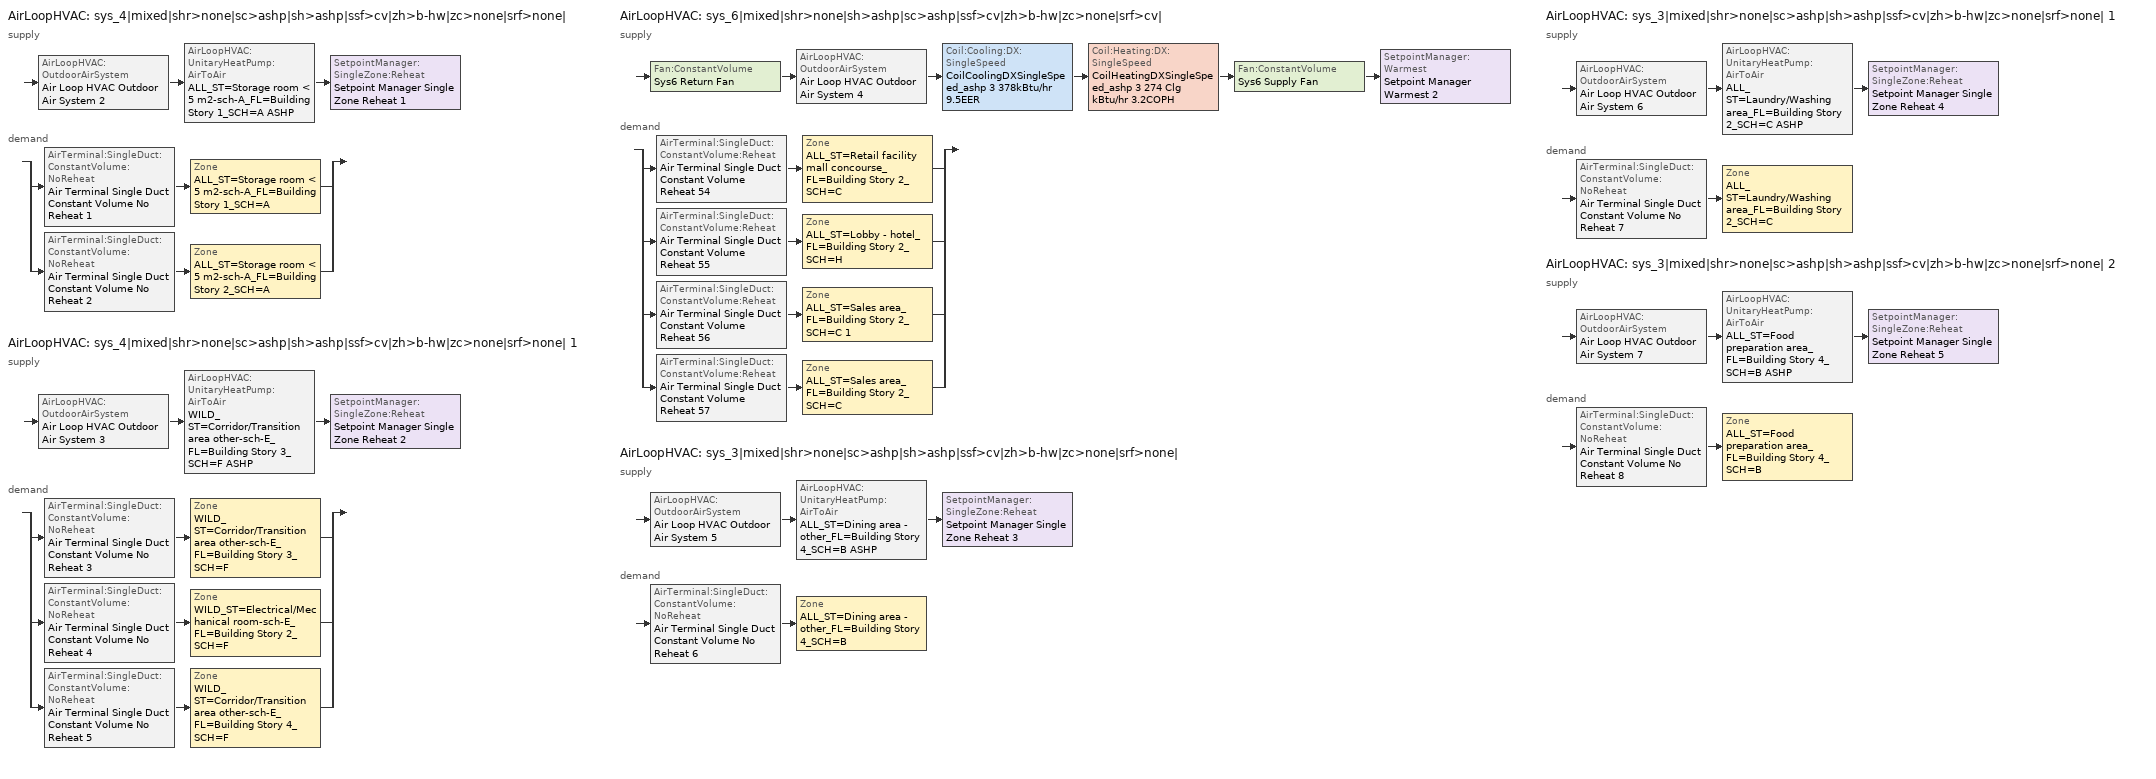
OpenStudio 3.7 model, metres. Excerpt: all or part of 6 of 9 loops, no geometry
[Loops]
AirLoopHVAC 'sys_4|mixed|shr>none|sc>ashp|sh>ashp|ssf>cv|zh>b-hw|zc>none|srf>none|'
 supply: AirLoopHVAC:OutdoorAirSystem 'Air Loop HVAC Outdoor Air System 2' > AirLoopHVAC:UnitaryHeatPump:AirToAir 'ALL_ST=Storage room < 5 m2-sch-A_FL=Building Story 1_SCH=A ASHP' > SetpointManager:SingleZone:Reheat 'Setpoint Manager Single Zone Reheat 1'
 demand: split
  | AirTerminal:SingleDuct:ConstantVolume:NoReheat 'Air Terminal Single Duct Constant Volume No Reheat 1' > Zone 'ALL_ST=Storage room < 5 m2-sch-A_FL=Building Story 1_SCH=A'
  | AirTerminal:SingleDuct:ConstantVolume:NoReheat 'Air Terminal Single Duct Constant Volume No Reheat 2' > Zone 'ALL_ST=Storage room < 5 m2-sch-A_FL=Building Story 2_SCH=A'
AirLoopHVAC 'sys_4|mixed|shr>none|sc>ashp|sh>ashp|ssf>cv|zh>b-hw|zc>none|srf>none| 1'
 supply: AirLoopHVAC:OutdoorAirSystem 'Air Loop HVAC Outdoor Air System 3' > AirLoopHVAC:UnitaryHeatPump:AirToAir 'WILD_ST=Corridor/Transition area other-sch-E_FL=Building Story 3_SCH=F ASHP' > SetpointManager:SingleZone:Reheat 'Setpoint Manager Single Zone Reheat 2'
 demand: split
  | AirTerminal:SingleDuct:ConstantVolume:NoReheat 'Air Terminal Single Duct Constant Volume No Reheat 3' > Zone 'WILD_ST=Corridor/Transition area other-sch-E_FL=Building Story 3_SCH=F'
  | AirTerminal:SingleDuct:ConstantVolume:NoReheat 'Air Terminal Single Duct Constant Volume No Reheat 4' > Zone 'WILD_ST=Electrical/Mechanical room-sch-E_FL=Building Story 2_SCH=F'
  | AirTerminal:SingleDuct:ConstantVolume:NoReheat 'Air Terminal Single Duct Constant Volume No Reheat 5' > Zone 'WILD_ST=Corridor/Transition area other-sch-E_FL=Building Story 4_SCH=F'
AirLoopHVAC 'sys_6|mixed|shr>none|sh>ashp|sc>ashp|ssf>cv|zh>b-hw|zc>none|srf>cv|'
 supply: Fan:ConstantVolume 'Sys6 Return Fan' > AirLoopHVAC:OutdoorAirSystem 'Air Loop HVAC Outdoor Air System 4' > Coil:Cooling:DX:SingleSpeed 'CoilCoolingDXSingleSpeed_ashp 3 378kBtu/hr 9.5EER' > Coil:Heating:DX:SingleSpeed 'CoilHeatingDXSingleSpeed_ashp 3 274 Clg kBtu/hr 3.2COPH' > Fan:ConstantVolume 'Sys6 Supply Fan' > SetpointManager:Warmest 'Setpoint Manager Warmest 2'
 demand: split
  | AirTerminal:SingleDuct:ConstantVolume:Reheat 'Air Terminal Single Duct Constant Volume Reheat 54' > Zone 'ALL_ST=Retail facility mall concourse_FL=Building Story 2_SCH=C'
  | AirTerminal:SingleDuct:ConstantVolume:Reheat 'Air Terminal Single Duct Constant Volume Reheat 55' > Zone 'ALL_ST=Lobby - hotel_FL=Building Story 2_SCH=H'
  | AirTerminal:SingleDuct:ConstantVolume:Reheat 'Air Terminal Single Duct Constant Volume Reheat 56' > Zone 'ALL_ST=Sales area_FL=Building Story 2_SCH=C 1'
  | AirTerminal:SingleDuct:ConstantVolume:Reheat 'Air Terminal Single Duct Constant Volume Reheat 57' > Zone 'ALL_ST=Sales area_FL=Building Story 2_SCH=C'
AirLoopHVAC 'sys_3|mixed|shr>none|sc>ashp|sh>ashp|ssf>cv|zh>b-hw|zc>none|srf>none|'
 supply: AirLoopHVAC:OutdoorAirSystem 'Air Loop HVAC Outdoor Air System 5' > AirLoopHVAC:UnitaryHeatPump:AirToAir 'ALL_ST=Dining area - other_FL=Building Story 4_SCH=B ASHP' > SetpointManager:SingleZone:Reheat 'Setpoint Manager Single Zone Reheat 3'
 demand: AirTerminal:SingleDuct:ConstantVolume:NoReheat 'Air Terminal Single Duct Constant Volume No Reheat 6' > Zone 'ALL_ST=Dining area - other_FL=Building Story 4_SCH=B'
AirLoopHVAC 'sys_3|mixed|shr>none|sc>ashp|sh>ashp|ssf>cv|zh>b-hw|zc>none|srf>none| 1'
 supply: AirLoopHVAC:OutdoorAirSystem 'Air Loop HVAC Outdoor Air System 6' > AirLoopHVAC:UnitaryHeatPump:AirToAir 'ALL_ST=Laundry/Washing area_FL=Building Story 2_SCH=C ASHP' > SetpointManager:SingleZone:Reheat 'Setpoint Manager Single Zone Reheat 4'
 demand: AirTerminal:SingleDuct:ConstantVolume:NoReheat 'Air Terminal Single Duct Constant Volume No Reheat 7' > Zone 'ALL_ST=Laundry/Washing area_FL=Building Story 2_SCH=C'
AirLoopHVAC 'sys_3|mixed|shr>none|sc>ashp|sh>ashp|ssf>cv|zh>b-hw|zc>none|srf>none| 2'
 supply: AirLoopHVAC:OutdoorAirSystem 'Air Loop HVAC Outdoor Air System 7' > AirLoopHVAC:UnitaryHeatPump:AirToAir 'ALL_ST=Food preparation area_FL=Building Story 4_SCH=B ASHP' > SetpointManager:SingleZone:Reheat 'Setpoint Manager Single Zone Reheat 5'
 demand: AirTerminal:SingleDuct:ConstantVolume:NoReheat 'Air Terminal Single Duct Constant Volume No Reheat 8' > Zone 'ALL_ST=Food preparation area_FL=Building Story 4_SCH=B'
[Sizing:Zone] Zone Cooling Design Supply Air Temperature Input Method=TemperatureDifference; Zone Cooling Design Supply Air Temperature {C}=14; Zone Cooling Design Supply Air Temperature Difference {deltaC}=11; Zone Heating Design Supply Air Temperature Input Method=TemperatureDifference; Zone Heating Design Supply Air Temperature {C}=40; Zone Heating Design Supply Air Temperature Difference {deltaC}=21; Zone Cooling Design Supply Air Humidity Ratio {kg-H2O/kg-air}=0.0085; Zone Heating Design Supply Air Humidity Ratio {kg-H2O/kg-air}=0.008; Zone Heating Sizing Factor=1.3; Zone Cooling Sizing Factor=1; Cooling Design Air Flow Method=DesignDay; Heating Design Air Flow Method=DesignDay; Account for Dedicated Outdoor Air System=No; Dedicated Outdoor Air System Control Strategy=NeutralSupplyAir; Dedicated Outdoor Air Low Setpoint Temperature for Design {C}=autosize; Dedicated Outdoor Air High Setpoint Temperature for Design {C}=autosize; Zone Load Sizing Method=Sensible Load Only No Latent Load; Zone Latent Cooling Design Supply Air Humidity Ratio Input Method=HumidityRatioDifference; Zone Cooling Design Supply Air Humidity Ratio Difference {kgWater/kgDryAir}=0.005; Zone Latent Heating Design Supply Air Humidity Ratio Input Method=HumidityRatioDifference; Zone Humidification Design Supply Air Humidity Ratio Difference {kgWater/kgDryAir}=0.005
ALL_ST=Sales area_FL=Building Story 2_SCH=C; ALL_ST=Retail facility mall concourse_FL=Building Story 2_SCH=C; ALL_ST=Dining area - other_FL=Building Story 4_SCH=B; ALL_ST=Sales area_FL=Building Story 2_SCH=C 1; ALL_ST=Laundry/Washing area_FL=Building Story 2_SCH=C; ALL_ST=Storage room < 5 m2-sch-A_FL=Building Story 1_SCH=A; ALL_ST=Lobby - hotel_FL=Building Story 2_SCH=H; ALL_ST=Storage room < 5 m2-sch-A_FL=Building Story 2_SCH=A; ALL_ST=Food preparation area_FL=Building Story 4_SCH=B; WILD_ST=Corridor/Transition area other-sch-E_FL=Building Story 3_SCH=F; WILD_ST=Electrical/Mechanical room-sch-E_FL=Building Story 2_SCH=F; WILD_ST=Corridor/Transition area other-sch-E_FL=Building Story 4_SCH=F
[Zone equipment]
ALL_ST=Sales area_FL=Building Story 2_SCH=C: Zone HVAC Baseboard Convective Water 62, Air Terminal Single Duct Constant Volume Reheat 57
ALL_ST=Retail facility mall concourse_FL=Building Story 2_SCH=C: Zone HVAC Baseboard Convective Water 59, Air Terminal Single Duct Constant Volume Reheat 54
ALL_ST=Dining area - other_FL=Building Story 4_SCH=B: Zone HVAC Baseboard Convective Water 63, Air Terminal Single Duct Constant Volume No Reheat 6
ALL_ST=Sales area_FL=Building Story 2_SCH=C 1: Zone HVAC Baseboard Convective Water 61, Air Terminal Single Duct Constant Volume Reheat 56
ALL_ST=Laundry/Washing area_FL=Building Story 2_SCH=C: Zone HVAC Baseboard Convective Water 64, Air Terminal Single Duct Constant Volume No Reheat 7
ALL_ST=Storage room < 5 m2-sch-A_FL=Building Story 1_SCH=A: Zone HVAC Baseboard Convective Water 54, Air Terminal Single Duct Constant Volume No Reheat 1
ALL_ST=Lobby - hotel_FL=Building Story 2_SCH=H: Zone HVAC Baseboard Convective Water 60, Air Terminal Single Duct Constant Volume Reheat 55
ALL_ST=Storage room < 5 m2-sch-A_FL=Building Story 2_SCH=A: Zone HVAC Baseboard Convective Water 55, Air Terminal Single Duct Constant Volume No Reheat 2
ALL_ST=Food preparation area_FL=Building Story 4_SCH=B: Zone HVAC Baseboard Convective Water 65, Air Terminal Single Duct Constant Volume No Reheat 8
WILD_ST=Corridor/Transition area other-sch-E_FL=Building Story 3_SCH=F: Zone HVAC Baseboard Convective Water 56, Air Terminal Single Duct Constant Volume No Reheat 3
WILD_ST=Electrical/Mechanical room-sch-E_FL=Building Story 2_SCH=F: Zone HVAC Baseboard Convective Water 57, Air Terminal Single Duct Constant Volume No Reheat 4
WILD_ST=Corridor/Transition area other-sch-E_FL=Building Story 4_SCH=F: Zone HVAC Baseboard Convective Water 58, Air Terminal Single Duct Constant Volume No Reheat 5
[AirLoopHVAC] Design Supply Air Flow Rate {m3/s}=autosize; Design Return Air Flow Fraction of Supply Air Flow=1
Name | Availability Schedule
sys_4|mixed|shr>none|sc>ashp|sh>ashp|ssf>cv|zh>b-hw|zc>none|srf>none| | sys_4|mixed|shr>none|sc>ashp|sh>ashp|ssf>cv|zh>b-hw|zc>none|srf>none| Occ Sch
sys_4|mixed|shr>none|sc>ashp|sh>ashp|ssf>cv|zh>b-hw|zc>none|srf>none| 1 | sys_4|mixed|shr>none|sc>ashp|sh>ashp|ssf>cv|zh>b-hw|zc>none|srf>none| 1 Occ Sch
sys_6|mixed|shr>none|sh>ashp|sc>ashp|ssf>cv|zh>b-hw|zc>none|srf>cv| | sys_6|mixed|shr>none|sh>ashp|sc>ashp|ssf>cv|zh>b-hw|zc>none|srf>cv| Occ Sch
sys_3|mixed|shr>none|sc>ashp|sh>ashp|ssf>cv|zh>b-hw|zc>none|srf>none| | sys_3|mixed|shr>none|sc>ashp|sh>ashp|ssf>cv|zh>b-hw|zc>none|srf>none| Occ Sch
sys_3|mixed|shr>none|sc>ashp|sh>ashp|ssf>cv|zh>b-hw|zc>none|srf>none| 1 | sys_3|mixed|shr>none|sc>ashp|sh>ashp|ssf>cv|zh>b-hw|zc>none|srf>none| 1 Occ Sch
sys_3|mixed|shr>none|sc>ashp|sh>ashp|ssf>cv|zh>b-hw|zc>none|srf>none| 2 | sys_3|mixed|shr>none|sc>ashp|sh>ashp|ssf>cv|zh>b-hw|zc>none|srf>none| 2 Occ Sch
[Sizing:System] Design Outdoor Air Flow Rate {m3/s}=Autosize; Preheat Design Temperature {C}=7; Preheat Design Humidity Ratio {kg-H2O/kg-Air}=0.008; Precool Design Humidity Ratio {kg-H2O/kg-Air}=0.008; Central Cooling Design Supply Air Temperature {C}=13; 100% Outdoor Air in Cooling=No; 100% Outdoor Air in Heating=No; Central Cooling Design Supply Air Humidity Ratio {kg-H2O/kg-Air}=0.0085; Zone Maximum Outdoor Air Fraction=1; Cooling Supply Air Flow Rate Per Floor Area {m3/s-m2}=0.00996765; Cooling Fraction of Autosized Cooling Supply Air Flow Rate=1; Cooling Supply Air Flow Rate Per Unit Cooling Capacity {m3/s-W}=3.94755e-05; Heating Supply Air Flow Rate Per Floor Area {m3/s-m2}=0.00996765; Heating Fraction of Autosized Heating Supply Air Flow Rate=1; Heating Fraction of Autosized Cooling Supply Air Flow Rate=1; Heating Supply Air Flow Rate Per Unit Heating Capacity {m3/s-W}=3.15882e-05; Cooling Design Capacity Method=CoolingDesignCapacity; Cooling Design Capacity {W}=autosize; Cooling Design Capacity Per Floor Area {W/m2}=234.7; Fraction of Autosized Cooling Design Capacity=1; Heating Design Capacity Method=HeatingDesignCapacity; Heating Design Capacity {W}=autosize; Heating Design Capacity Per Floor Area {W/m2}=157; Fraction of Autosized Heating Design Capacity=1; Central Cooling Capacity Control Method=OnOff; Occupant Diversity=autosize
Name | Type of Load to Size On | Central Heating Maximum System Air Flow Ratio | Precool Design Temperature {C} | Central Heating Design Supply Air Temperature {C} | Sizing Option | Central Heating Design Supply Air Humidity Ratio {kg-H2O/kg-Air} | Cooling Design Air Flow Method | Cooling Design Air Flow Rate {m3/s} | Heating Design Air Flow Method | Heating Design Air Flow Rate {m3/s} | System Outdoor Air Method
sys_4|mixed|shr>none|sc>ashp|sh>ashp|ssf>cv|zh>b-hw|zc>none|srf>none|; sys_4|mixed|shr>none|sc>ashp|sh>ashp|ssf>cv|zh>b-hw|zc>none|srf>none| 1; sys_3|mixed|shr>none|sc>ashp|sh>ashp|ssf>cv|zh>b-hw|zc>none|srf>none|; sys_3|mixed|shr>none|sc>ashp|sh>ashp|ssf>cv|zh>b-hw|zc>none|srf>none| 1; sys_3|mixed|shr>none|sc>ashp|sh>ashp|ssf>cv|zh>b-hw|zc>none|srf>none| 2 | Sensible | 1 | 13 | 43 | NonCoincident | 0.008 | DesignDay | 0 | DesignDay | 0 | ZoneSum
sys_6|mixed|shr>none|sh>ashp|sc>ashp|ssf>cv|zh>b-hw|zc>none|srf>cv| |  | 0.3 | 12.8 | 13.1
[Fan:ConstantVolume] Availability Schedule=Always On Discrete; Fan Total Efficiency=0.39975; Pressure Rise {Pa}=640; Maximum Flow Rate {m3/s}=AutoSize; Motor Efficiency=0.615
Sys6 Supply Fan; Sys6 Return Fan
[Coil:Heating:DX:SingleSpeed] Availability Schedule=Always On Discrete; Rated Air Flow Rate {m3/s}=Autosize; Rated Supply Fan Power Per Volume Flow Rate 2017 {W/(m3/s)}=773.3; Rated Supply Fan Power Per Volume Flow Rate 2023 {W/(m3/s)}=934.4; Total Heating Capacity Function of Temperature Curve=DXHEAT-NECB2011-REF-CAPFT; Total Heating Capacity Function of Flow Fraction Curve=DXHEAT-NECB2011-REF-CAPFFLOW; Energy Input Ratio Function of Temperature Curve=DXHEAT-NECB2011-REF-EIRFT; Energy Input Ratio Function of Flow Fraction Curve=DXHEAT-NECB2011-REF-EIRFFLOW; Part Load Fraction Correlation Curve=DXHEAT-NECB2011-REF-PLFFPLR; Minimum Outdoor Dry-Bulb Temperature for Compressor Operation {C}=-10; Defrost Strategy=Resistive; Defrost Control=Timed; Defrost Time Period Fraction=0.166667; Resistive Defrost Heater Capacity {W}=2000
Name | Rated Total Heating Capacity {W} | Rated COP {W/W}
CoilHeatingDXSingleSpeed_ashp 1 142 Clg kBtu/hr 3.2COPH | 41543.2 | 3.46553
CoilHeatingDXSingleSpeed_ashp 2 171 Clg kBtu/hr 3.2COPH | 50025.5 | 3.47924
CoilHeatingDXSingleSpeed_ashp 3 274 Clg kBtu/hr 3.2COPH | 80203.7 | 3.52801
CoilHeatingDXSingleSpeed_ashp 4 211 Clg kBtu/hr 3.2COPH | 61710.8 | 3.49812
CoilHeatingDXSingleSpeed_ashp 5 38 Clg kBtu/hr 3.1COPH | 11165.7 | 3.30968
CoilHeatingDXSingleSpeed_ashp 6 46 Clg kBtu/hr 3.1COPH | 13611 | 3.31351
[Coil:Cooling:DX:SingleSpeed] Availability Schedule=Always On Discrete; Rated Total Cooling Capacity {W}=autosize; Rated Sensible Heat Ratio=autosize; Rated Air Flow Rate {m3/s}=autosize; Rated Evaporator Fan Power Per Volume Flow Rate 2017 {W/(m3/s)}=773.3; Rated Evaporator Fan Power Per Volume Flow Rate 2023 {W/(m3/s)}=934.4; Total Cooling Capacity Function of Temperature Curve=DXCOOL-NECB2011-REF-CAPFT; Total Cooling Capacity Function of Flow Fraction Curve=DXCOOL-NECB2011-REF-CAPFFLOW; Energy Input Ratio Function of Temperature Curve=DXCOOL-NECB2011-REF-COOLEIRFT; Energy Input Ratio Function of Flow Fraction Curve=DXCOOL-NECB2011-REF-COOLEIRFFLOW; Part Load Fraction Correlation Curve=DXCOOL-NECB2011-REF-COOLPLFFPLR; Minimum Outdoor Dry-Bulb Temperature for Compressor Operation {C}=-25; Nominal Time for Condensate Removal to Begin {s}=0; Ratio of Initial Moisture Evaporation Rate and Steady State Latent Capacity=0; Maximum Cycling Rate {cycles/hr}=0; Latent Capacity Time Constant {s}=0; Condenser Type=AirCooled; Evaporative Condenser Effectiveness=0.9; Evaporative Condenser Air Flow Rate {m3/s}=autosize; Evaporative Condenser Pump Rated Power Consumption {W}=autosize; Crankcase Heater Capacity {W}=0; Maximum Outdoor Dry-Bulb Temperature for Crankcase Heater Operation {C}=10; Basin Heater Capacity {W/K}=0; Basin Heater Setpoint Temperature {C}=2
Name | Rated COP {W/W}
CoilCoolingDXSingleSpeed_ashp 1 196kBtu/hr 10.6EER; CoilCoolingDXSingleSpeed_ashp 2 236kBtu/hr 10.6EER | 3.66565
CoilCoolingDXSingleSpeed_ashp 3 378kBtu/hr 9.5EER; CoilCoolingDXSingleSpeed_ashp 4 291kBtu/hr 9.5EER | 3.2994
CoilCoolingDXSingleSpeed_ashp 5 53kBtu/hr 10.0EER; CoilCoolingDXSingleSpeed_ashp 6 64kBtu/hr 10.0EER | 3.46588
[Controller:OutdoorAir] Minimum Outdoor Air Flow Rate {m3/s}=autosize; Maximum Outdoor Air Flow Rate {m3/s}=Autosize; Economizer Control Action Type=ModulateFlow; Lockout Type=NoLockout; Minimum Limit Type=FixedMinimum; High Humidity Control=No; Heat Recovery Bypass Control Type=BypassWhenWithinEconomizerLimits; Economizer Operation Staging=InterlockedWithMechanicalCooling
Name | Economizer Control Type | Minimum Outdoor Air Schedule | Controller Mechanical Ventilation | Economizer Maximum Limit Dry-Bulb Temperature {C} | Economizer Maximum Limit Enthalpy {J/kg} | Economizer Minimum Limit Dry-Bulb Temperature {C}
Controller Outdoor Air 2 | DifferentialEnthalpy | sys_4|mixed|shr>none|sc>ashp|sh>ashp|ssf>cv|zh>b-hw|zc>none|srf>none| Occ Sch | Controller Mechanical Ventilation 2
Controller Outdoor Air 3 | DifferentialEnthalpy | sys_4|mixed|shr>none|sc>ashp|sh>ashp|ssf>cv|zh>b-hw|zc>none|srf>none| 1 Occ Sch | Controller Mechanical Ventilation 3
Controller Outdoor Air 4 | DifferentialEnthalpy | sys_6|mixed|shr>none|sh>ashp|sc>ashp|ssf>cv|zh>b-hw|zc>none|srf>cv| Occ Sch | Controller Mechanical Ventilation 4
Controller Outdoor Air 5 | DifferentialEnthalpy | sys_3|mixed|shr>none|sc>ashp|sh>ashp|ssf>cv|zh>b-hw|zc>none|srf>none| Occ Sch | Controller Mechanical Ventilation 5
Controller Outdoor Air 6 | NoEconomizer | sys_3|mixed|shr>none|sc>ashp|sh>ashp|ssf>cv|zh>b-hw|zc>none|srf>none| 1 Occ Sch | Controller Mechanical Ventilation 6 | 28 | 64000 | -100
Controller Outdoor Air 7 | NoEconomizer | sys_3|mixed|shr>none|sc>ashp|sh>ashp|ssf>cv|zh>b-hw|zc>none|srf>none| 2 Occ Sch | Controller Mechanical Ventilation 7 | 28 | 64000 | -100
[Controller:MechanicalVentilation] Availability Schedule=Always On Discrete; System Outdoor Air Method=ZoneSum
Controller Mechanical Ventilation 2; Controller Mechanical Ventilation 3; Controller Mechanical Ventilation 4; Controller Mechanical Ventilation 5; Controller Mechanical Ventilation 6; Controller Mechanical Ventilation 7
[AirLoopHVAC:OutdoorAirSystem]
Name | Controller
Air Loop HVAC Outdoor Air System 2 | Controller Outdoor Air 2
Air Loop HVAC Outdoor Air System 3 | Controller Outdoor Air 3
Air Loop HVAC Outdoor Air System 4 | Controller Outdoor Air 4
Air Loop HVAC Outdoor Air System 5 | Controller Outdoor Air 5
Air Loop HVAC Outdoor Air System 6 | Controller Outdoor Air 6
Air Loop HVAC Outdoor Air System 7 | Controller Outdoor Air 7
[SetpointManager:Warmest]
Setpoint Manager Warmest 2: Control Variable=Temperature; Minimum Setpoint Temperature {C}=13; Maximum Setpoint Temperature {C}=24; Strategy=MaximumTemperature; Setpoint Node or NodeList=sys_6|mixed|shr>none|sh>ashp|sc>ashp|ssf>cv|zh>b-hw|zc>none|srf>cv| Supply Outlet Node
[Coil:Heating:Electric] Availability Schedule=Always On Discrete
Coil Heating Electric 54; Coil Heating Electric 55; Coil Heating Electric 56; Coil Heating Electric 57; Coil Heating Electric 58; Coil Heating Electric 59; Coil Heating Electric 60; Coil Heating Electric 61; Coil Heating Electric 62
[AirTerminal:SingleDuct:ConstantVolume:Reheat] Availability Schedule=Always On Discrete; Maximum Air Flow Rate {m3/s}=autosize; Maximum Hot Water or Steam Flow Rate {m3/s}=autosize; Minimum Hot Water or Steam Flow Rate {m3/s}=0; Convergence Tolerance=0.001; Maximum Reheat Air Temperature {C}=35
Name | Reheat Coil
Air Terminal Single Duct Constant Volume Reheat 54 | Coil Heating Electric 56
Air Terminal Single Duct Constant Volume Reheat 55 | Coil Heating Electric 57
Air Terminal Single Duct Constant Volume Reheat 56 | Coil Heating Electric 58
Air Terminal Single Duct Constant Volume Reheat 57 | Coil Heating Electric 59
[Fan:OnOff] Availability Schedule=Always On Discrete; Fan Total Efficiency=0.39975; Maximum Flow Rate {m3/s}=autosize; Motor Efficiency=0.615; Motor In Airstream Fraction=1
Name | Pressure Rise {Pa} | Fan Power Ratio Function of Speed Ratio Curve | Fan Efficiency Ratio Function of Speed Ratio Curve
Fan On Off 1 | 622.722 | Fan On Off Power Curve | Fan On Off Efficiency Curve
Fan On Off 2 | 1110.94 | Fan On Off Power Curve 1 | Fan On Off Efficiency Curve 1
Fan On Off 3 | 1110.94 | Fan On Off Power Curve 2 | Fan On Off Efficiency Curve 2
Fan On Off 4 | 622.722 | Fan On Off Power Curve 3 | Fan On Off Efficiency Curve 3
Fan On Off 5 | 622.722 | Fan On Off Power Curve 4 | Fan On Off Efficiency Curve 4
[AirLoopHVAC:UnitaryHeatPump:AirToAir] Availability Schedule=Always On Discrete; Supply Air Flow Rate During Cooling Operation {m3/s}=Autosize; Supply Air Flow Rate During Heating Operation {m3/s}=Autosize; Maximum Supply Air Temperature from Supplemental Heater {C}=Autosize
Name | Controlling Zone or Thermostat Location | Supply Air Fan | Heating Coil | Cooling Coil | Supplemental Heating Coil | Supply Air Fan Operating Mode Schedule
ALL_ST=Storage room < 5 m2-sch-A_FL=Building Story 1_SCH=A ASHP | ALL_ST=Storage room < 5 m2-sch-A_FL=Building Story 1_SCH=A | Fan On Off 1 | CoilHeatingDXSingleSpeed_ashp 1 142 Clg kBtu/hr 3.2COPH | CoilCoolingDXSingleSpeed_ashp 1 196kBtu/hr 10.6EER | Coil Heating Electric 54 | sys_4|mixed|shr>none|sc>ashp|sh>ashp|ssf>cv|zh>b-hw|zc>none|srf>none| Occ Sch
WILD_ST=Corridor/Transition area other-sch-E_FL=Building Story 3_SCH=F ASHP | WILD_ST=Corridor/Transition area other-sch-E_FL=Building Story 3_SCH=F | Fan On Off 2 | CoilHeatingDXSingleSpeed_ashp 2 171 Clg kBtu/hr 3.2COPH | CoilCoolingDXSingleSpeed_ashp 2 236kBtu/hr 10.6EER | Coil Heating Electric 55 | sys_4|mixed|shr>none|sc>ashp|sh>ashp|ssf>cv|zh>b-hw|zc>none|srf>none| 1 Occ Sch
ALL_ST=Dining area - other_FL=Building Story 4_SCH=B ASHP | ALL_ST=Dining area - other_FL=Building Story 4_SCH=B | Fan On Off 3 | CoilHeatingDXSingleSpeed_ashp 4 211 Clg kBtu/hr 3.2COPH | CoilCoolingDXSingleSpeed_ashp 4 291kBtu/hr 9.5EER | Coil Heating Electric 60 | sys_3|mixed|shr>none|sc>ashp|sh>ashp|ssf>cv|zh>b-hw|zc>none|srf>none| Occ Sch
ALL_ST=Laundry/Washing area_FL=Building Story 2_SCH=C ASHP | ALL_ST=Laundry/Washing area_FL=Building Story 2_SCH=C | Fan On Off 4 | CoilHeatingDXSingleSpeed_ashp 5 38 Clg kBtu/hr 3.1COPH | CoilCoolingDXSingleSpeed_ashp 5 53kBtu/hr 10.0EER | Coil Heating Electric 61 | sys_3|mixed|shr>none|sc>ashp|sh>ashp|ssf>cv|zh>b-hw|zc>none|srf>none| 1 Occ Sch
ALL_ST=Food preparation area_FL=Building Story 4_SCH=B ASHP | ALL_ST=Food preparation area_FL=Building Story 4_SCH=B | Fan On Off 5 | CoilHeatingDXSingleSpeed_ashp 6 46 Clg kBtu/hr 3.1COPH | CoilCoolingDXSingleSpeed_ashp 6 64kBtu/hr 10.0EER | Coil Heating Electric 62 | sys_3|mixed|shr>none|sc>ashp|sh>ashp|ssf>cv|zh>b-hw|zc>none|srf>none| 2 Occ Sch
[SetpointManager:SingleZone:Reheat] Minimum Supply Air Temperature {C}=13; Maximum Supply Air Temperature {C}=43
Name | Control Zone | Setpoint Node or NodeList
Setpoint Manager Single Zone Reheat 1 | ALL_ST=Storage room < 5 m2-sch-A_FL=Building Story 1_SCH=A | sys_4|mixed|shr>none|sc>ashp|sh>ashp|ssf>cv|zh>b-hw|zc>none|srf>none| Supply Outlet Node
Setpoint Manager Single Zone Reheat 2 | WILD_ST=Corridor/Transition area other-sch-E_FL=Building Story 3_SCH=F | sys_4|mixed|shr>none|sc>ashp|sh>ashp|ssf>cv|zh>b-hw|zc>none|srf>none| 1 Supply Outlet Node
Setpoint Manager Single Zone Reheat 3 | ALL_ST=Dining area - other_FL=Building Story 4_SCH=B | sys_3|mixed|shr>none|sc>ashp|sh>ashp|ssf>cv|zh>b-hw|zc>none|srf>none| Supply Outlet Node
Setpoint Manager Single Zone Reheat 4 | ALL_ST=Laundry/Washing area_FL=Building Story 2_SCH=C | sys_3|mixed|shr>none|sc>ashp|sh>ashp|ssf>cv|zh>b-hw|zc>none|srf>none| 1 Supply Outlet Node
Setpoint Manager Single Zone Reheat 5 | ALL_ST=Food preparation area_FL=Building Story 4_SCH=B | sys_3|mixed|shr>none|sc>ashp|sh>ashp|ssf>cv|zh>b-hw|zc>none|srf>none| 2 Supply Outlet Node
[AirTerminal:SingleDuct:ConstantVolume:NoReheat] Availability Schedule=Always On Discrete; Maximum Air Flow Rate {m3/s}=AutoSize
Air Terminal Single Duct Constant Volume No Reheat 1; Air Terminal Single Duct Constant Volume No Reheat 2; Air Terminal Single Duct Constant Volume No Reheat 3; Air Terminal Single Duct Constant Volume No Reheat 4; Air Terminal Single Duct Constant Volume No Reheat 5; Air Terminal Single Duct Constant Volume No Reheat 6; Air Terminal Single Duct Constant Volume No Reheat 7; Air Terminal Single Duct Constant Volume No Reheat 8
[Schedule:Ruleset]
Name | Default Day Schedule | Summer Design Day Schedule | Winter Design Day Schedule
sys_3|mixed|shr>none|sc>ashp|sh>ashp|ssf>cv|zh>b-hw|zc>none|srf>none| Occ Sch | sys_3|mixed|shr>none|sc>ashp|sh>ashp|ssf>cv|zh>b-hw|zc>none|srf>none| Occ Sch Default | sys_3|mixed|shr>none|sc>ashp|sh>ashp|ssf>cv|zh>b-hw|zc>none|srf>none| Occ Sch Summer Design Day | sys_3|mixed|shr>none|sc>ashp|sh>ashp|ssf>cv|zh>b-hw|zc>none|srf>none| Occ Sch Winter Design Day
sys_3|mixed|shr>none|sc>ashp|sh>ashp|ssf>cv|zh>b-hw|zc>none|srf>none| 1 Occ Sch | sys_3|mixed|shr>none|sc>ashp|sh>ashp|ssf>cv|zh>b-hw|zc>none|srf>none| 1 Occ Sch Default | sys_3|mixed|shr>none|sc>ashp|sh>ashp|ssf>cv|zh>b-hw|zc>none|srf>none| 1 Occ Sch Summer Design Day | sys_3|mixed|shr>none|sc>ashp|sh>ashp|ssf>cv|zh>b-hw|zc>none|srf>none| 1 Occ Sch Winter Design Day
sys_3|mixed|shr>none|sc>ashp|sh>ashp|ssf>cv|zh>b-hw|zc>none|srf>none| 2 Occ Sch | sys_3|mixed|shr>none|sc>ashp|sh>ashp|ssf>cv|zh>b-hw|zc>none|srf>none| 2 Occ Sch Default | sys_3|mixed|shr>none|sc>ashp|sh>ashp|ssf>cv|zh>b-hw|zc>none|srf>none| 2 Occ Sch Summer Design Day | sys_3|mixed|shr>none|sc>ashp|sh>ashp|ssf>cv|zh>b-hw|zc>none|srf>none| 2 Occ Sch Winter Design Day
sys_4|mixed|shr>none|sc>ashp|sh>ashp|ssf>cv|zh>b-hw|zc>none|srf>none| Occ Sch | sys_4|mixed|shr>none|sc>ashp|sh>ashp|ssf>cv|zh>b-hw|zc>none|srf>none| Occ Sch Default | sys_4|mixed|shr>none|sc>ashp|sh>ashp|ssf>cv|zh>b-hw|zc>none|srf>none| Occ Sch Summer Design Day | sys_4|mixed|shr>none|sc>ashp|sh>ashp|ssf>cv|zh>b-hw|zc>none|srf>none| Occ Sch Winter Design Day
sys_4|mixed|shr>none|sc>ashp|sh>ashp|ssf>cv|zh>b-hw|zc>none|srf>none| 1 Occ Sch | sys_4|mixed|shr>none|sc>ashp|sh>ashp|ssf>cv|zh>b-hw|zc>none|srf>none| 1 Occ Sch Default | sys_4|mixed|shr>none|sc>ashp|sh>ashp|ssf>cv|zh>b-hw|zc>none|srf>none| 1 Occ Sch Summer Design Day | sys_4|mixed|shr>none|sc>ashp|sh>ashp|ssf>cv|zh>b-hw|zc>none|srf>none| 1 Occ Sch Winter Design Day
sys_6|mixed|shr>none|sh>ashp|sc>ashp|ssf>cv|zh>b-hw|zc>none|srf>cv| Occ Sch | sys_6|mixed|shr>none|sh>ashp|sc>ashp|ssf>cv|zh>b-hw|zc>none|srf>cv| Occ Sch Default | sys_6|mixed|shr>none|sh>ashp|sc>ashp|ssf>cv|zh>b-hw|zc>none|srf>cv| Occ Sch Summer Design Day | sys_6|mixed|shr>none|sh>ashp|sc>ashp|ssf>cv|zh>b-hw|zc>none|srf>cv| Occ Sch Winter Design Day
[Schedule:Day]
sys_3|mixed|shr>none|sc>ashp|sh>ashp|ssf>cv|zh>b-hw|zc>none|srf>none| Occ Sch Default; sys_3|mixed|shr>none|sc>ashp|sh>ashp|ssf>cv|zh>b-hw|zc>none|srf>none| 2 Occ Sch Default: 1, 0, 1, 10, 0, 0, 24, 0, 1
sys_3|mixed|shr>none|sc>ashp|sh>ashp|ssf>cv|zh>b-hw|zc>none|srf>none| Occ Sch Winter Design Day; sys_3|mixed|shr>none|sc>ashp|sh>ashp|ssf>cv|zh>b-hw|zc>none|srf>none| Occ Sch Summer Design Day; sys_3|mixed|shr>none|sc>ashp|sh>ashp|ssf>cv|zh>b-hw|zc>none|srf>none| 1 Occ Sch Winter Design Day; sys_3|mixed|shr>none|sc>ashp|sh>ashp|ssf>cv|zh>b-hw|zc>none|srf>none| 1 Occ Sch Summer Design Day; sys_3|mixed|shr>none|sc>ashp|sh>ashp|ssf>cv|zh>b-hw|zc>none|srf>none| 2 Occ Sch Winter Design Day; sys_3|mixed|shr>none|sc>ashp|sh>ashp|ssf>cv|zh>b-hw|zc>none|srf>none| 2 Occ Sch Summer Design Day; sys_4|mixed|shr>none|sc>ashp|sh>ashp|ssf>cv|zh>b-hw|zc>none|srf>none| Occ Sch Winter Design Day; sys_4|mixed|shr>none|sc>ashp|sh>ashp|ssf>cv|zh>b-hw|zc>none|srf>none| Occ Sch Summer Design Day; sys_4|mixed|shr>none|sc>ashp|sh>ashp|ssf>cv|zh>b-hw|zc>none|srf>none| 1 Occ Sch Winter Design Day; sys_4|mixed|shr>none|sc>ashp|sh>ashp|ssf>cv|zh>b-hw|zc>none|srf>none| 1 Occ Sch Summer Design Day; sys_6|mixed|shr>none|sh>ashp|sc>ashp|ssf>cv|zh>b-hw|zc>none|srf>cv| Occ Sch Default; sys_6|mixed|shr>none|sh>ashp|sc>ashp|ssf>cv|zh>b-hw|zc>none|srf>cv| Occ Sch Winter Design Day; sys_6|mixed|shr>none|sh>ashp|sc>ashp|ssf>cv|zh>b-hw|zc>none|srf>cv| Occ Sch Summer Design Day: 24, 0, 1
sys_3|mixed|shr>none|sc>ashp|sh>ashp|ssf>cv|zh>b-hw|zc>none|srf>none| Occ Sch Saturday; sys_3|mixed|shr>none|sc>ashp|sh>ashp|ssf>cv|zh>b-hw|zc>none|srf>none| 2 Occ Sch Saturday: 2, 0, 1, 10, 0, 0, 24, 0, 1
sys_3|mixed|shr>none|sc>ashp|sh>ashp|ssf>cv|zh>b-hw|zc>none|srf>none| Occ Sch Sunday; sys_3|mixed|shr>none|sc>ashp|sh>ashp|ssf>cv|zh>b-hw|zc>none|srf>none| 2 Occ Sch Sunday: 1, 0, 0, 2, 0, 1, 11, 0, 0, 23, 0, 1, 24, 0, 0
sys_3|mixed|shr>none|sc>ashp|sh>ashp|ssf>cv|zh>b-hw|zc>none|srf>none| 1 Occ Sch Default: 9, 0, 0, 21, 0, 1, 24, 0, 0
sys_3|mixed|shr>none|sc>ashp|sh>ashp|ssf>cv|zh>b-hw|zc>none|srf>none| 1 Occ Sch Sunday: 9, 0, 0, 19, 0, 1, 24, 0, 0
sys_4|mixed|shr>none|sc>ashp|sh>ashp|ssf>cv|zh>b-hw|zc>none|srf>none| Occ Sch Default: 8, 0, 0, 19, 0, 1, 24, 0, 0
sys_4|mixed|shr>none|sc>ashp|sh>ashp|ssf>cv|zh>b-hw|zc>none|srf>none| Occ Sch Sunday: 24, 0, 0
sys_4|mixed|shr>none|sc>ashp|sh>ashp|ssf>cv|zh>b-hw|zc>none|srf>none| 1 Occ Sch Default: 10, 0, 1, 16, 0, 0, 24, 0, 1
[Schedule:Rule] Date Specification Type=DateRange; Start Month=1; Start Day=1; End Month=12; End Day=31
Name | Schedule Ruleset | Rule Order | Day Schedule | Apply Saturday | Apply Sunday
sys_3|mixed|shr>none|sc>ashp|sh>ashp|ssf>cv|zh>b-hw|zc>none|srf>none| Occ Sch Saturday Rule | sys_3|mixed|shr>none|sc>ashp|sh>ashp|ssf>cv|zh>b-hw|zc>none|srf>none| Occ Sch | 1 | sys_3|mixed|shr>none|sc>ashp|sh>ashp|ssf>cv|zh>b-hw|zc>none|srf>none| Occ Sch Saturday | Yes
sys_3|mixed|shr>none|sc>ashp|sh>ashp|ssf>cv|zh>b-hw|zc>none|srf>none| Occ Sch Sunday Rule | sys_3|mixed|shr>none|sc>ashp|sh>ashp|ssf>cv|zh>b-hw|zc>none|srf>none| Occ Sch | 0 | sys_3|mixed|shr>none|sc>ashp|sh>ashp|ssf>cv|zh>b-hw|zc>none|srf>none| Occ Sch Sunday |  | Yes
sys_3|mixed|shr>none|sc>ashp|sh>ashp|ssf>cv|zh>b-hw|zc>none|srf>none| 1 Occ Sch Sunday Rule | sys_3|mixed|shr>none|sc>ashp|sh>ashp|ssf>cv|zh>b-hw|zc>none|srf>none| 1 Occ Sch | 0 | sys_3|mixed|shr>none|sc>ashp|sh>ashp|ssf>cv|zh>b-hw|zc>none|srf>none| 1 Occ Sch Sunday |  | Yes
sys_3|mixed|shr>none|sc>ashp|sh>ashp|ssf>cv|zh>b-hw|zc>none|srf>none| 2 Occ Sch Saturday Rule | sys_3|mixed|shr>none|sc>ashp|sh>ashp|ssf>cv|zh>b-hw|zc>none|srf>none| 2 Occ Sch | 1 | sys_3|mixed|shr>none|sc>ashp|sh>ashp|ssf>cv|zh>b-hw|zc>none|srf>none| 2 Occ Sch Saturday | Yes
sys_3|mixed|shr>none|sc>ashp|sh>ashp|ssf>cv|zh>b-hw|zc>none|srf>none| 2 Occ Sch Sunday Rule | sys_3|mixed|shr>none|sc>ashp|sh>ashp|ssf>cv|zh>b-hw|zc>none|srf>none| 2 Occ Sch | 0 | sys_3|mixed|shr>none|sc>ashp|sh>ashp|ssf>cv|zh>b-hw|zc>none|srf>none| 2 Occ Sch Sunday |  | Yes
sys_4|mixed|shr>none|sc>ashp|sh>ashp|ssf>cv|zh>b-hw|zc>none|srf>none| Occ Sch Sunday Rule | sys_4|mixed|shr>none|sc>ashp|sh>ashp|ssf>cv|zh>b-hw|zc>none|srf>none| Occ Sch | 0 | sys_4|mixed|shr>none|sc>ashp|sh>ashp|ssf>cv|zh>b-hw|zc>none|srf>none| Occ Sch Sunday | Yes | Yes
[Schedule:Constant]
Always On Discrete: Value=1
[Curve:Cubic]
Name | Coefficient1 Constant | Coefficient2 x | Coefficient3 x**2 | Coefficient4 x**3 | Minimum Value of x | Maximum Value of x
Fan On Off Efficiency Curve; Fan On Off Efficiency Curve 1; Fan On Off Efficiency Curve 2; Fan On Off Efficiency Curve 3; Fan On Off Efficiency Curve 4 | 1 | 0 | 0 | 0 | 0 | 1
DXHEAT-NECB2011-REF-CAPFT | 0.729009 | 0.0319275 | 0.000136404 | -8.748e-06 | -20 | 20
DXHEAT-NECB2011-REF-CAPFFLOW | 0.84 | 0.16 | 0 | 0 | 0.5 | 1.5
DXHEAT-NECB2011-REF-EIRFT | 1.2183 | -0.03612 | 0.00142 | -2.68e-05 | -20 | 20
DXHEAT-NECB2011-REF-PLFFPLR | 0.3696 | 2.3362 | -2.9577 | 1.2596 | 0.7 | 1
DXCOOL-NECB2011-REF-COOLPLFFPLR | 0.0277 | 4.9151 | -8.184 | 4.2702 | 0.7 | 1
[Curve:Quadratic]
Name | Coefficient1 Constant | Coefficient2 x | Coefficient3 x**2 | Minimum Value of x | Maximum Value of x
DXHEAT-NECB2011-REF-EIRFFLOW | 1.3824 | -0.4336 | 0.0512 | 0 | 1
DXCOOL-NECB2011-REF-CAPFFLOW | 0.8 | 0.2 | 0 | 0.5 | 1.5
DXCOOL-NECB2011-REF-COOLEIRFFLOW | 1.1552 | -0.1808 | 0.0256 | 0.5 | 1.5
[Curve:Biquadratic] Minimum Value of x=13; Maximum Value of x=24; Minimum Value of y=24; Maximum Value of y=46
Name | Coefficient1 Constant | Coefficient2 x | Coefficient3 x**2 | Coefficient4 y | Coefficient5 y**2 | Coefficient6 x*y
DXCOOL-NECB2011-REF-CAPFT | 0.867905 | 0.0142459 | 0.00055436 | -0.0075575 | 3.3e-05 | -0.0001918
DXCOOL-NECB2011-REF-COOLEIRFT | 0.114171 | 0.0281822 | -0.0004199 | 0.0214108 | 0.000161028 | -0.000679104
[Curve:Exponent] Coefficient1 Constant=1; Coefficient2 Constant=0; Coefficient3 Constant=0; Minimum Value of x=0; Maximum Value of x=1
Fan On Off Power Curve; Fan On Off Power Curve 1; Fan On Off Power Curve 2; Fan On Off Power Curve 3; Fan On Off Power Curve 4
